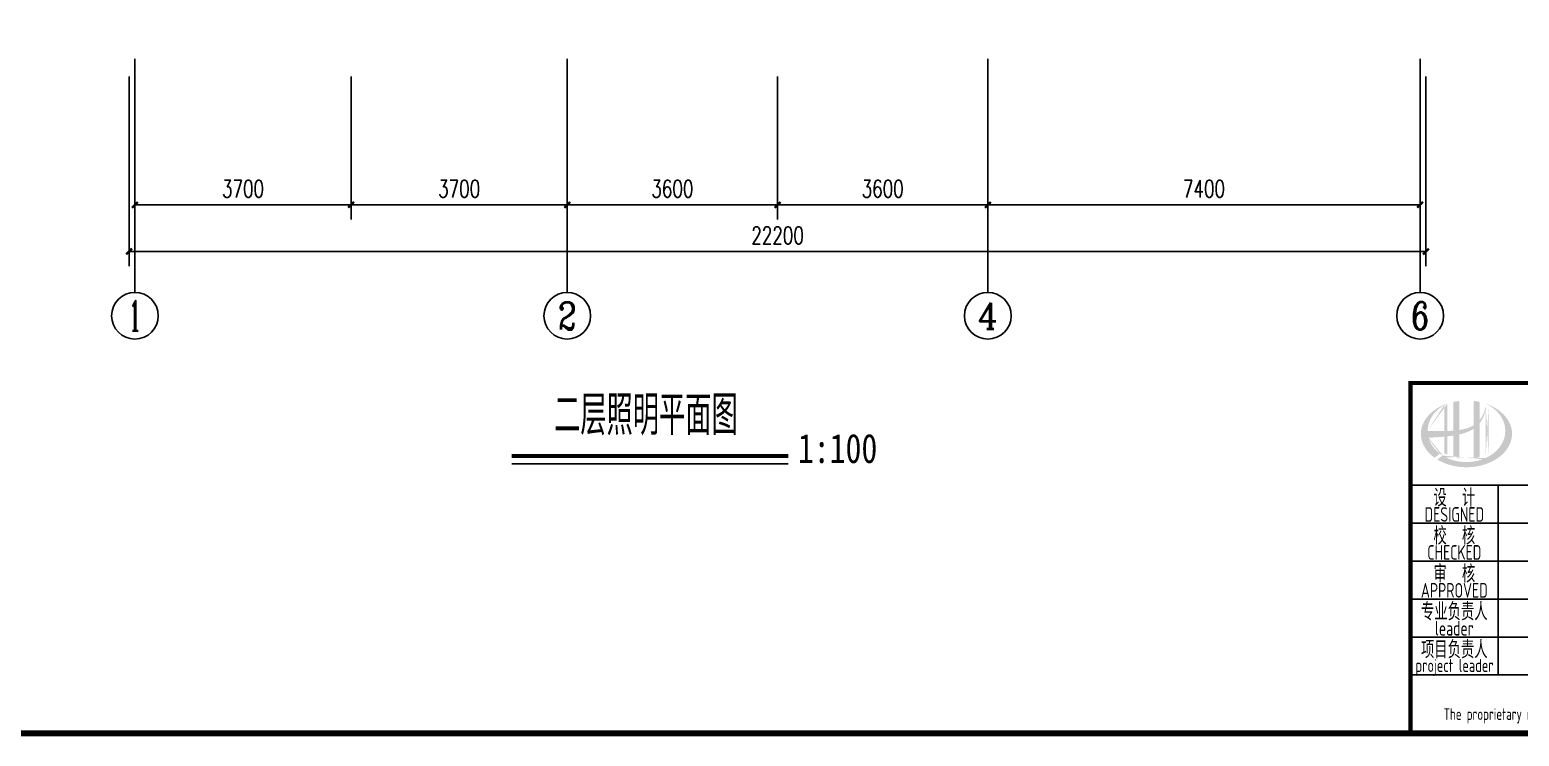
# Model space of a CAD drawing. Extents: x 6250600 to 6678662, y -692028 to -290561.
# Drawn here: x 6277712 to 6303208, y -465433 to -453329 of the extents above; entities that cross this region are included whole.
import ezdxf
from ezdxf.enums import TextEntityAlignment as Align

# ---------------------------------------------------------------- set-up
doc = ezdxf.new("R2010")
doc.units = 0
doc.header["$LTSCALE"] = 1000
doc.header["$MEASUREMENT"] = 0
doc.layers.get('0').update_dxf_attribs({"linetype": 'CONTINUOUS'})
doc.layers.get('Defpoints').update_dxf_attribs({"linetype": 'CONTINUOUS'})
for name, color, linetype in [('AXIS_TEXT', 7, 'CONTINUOUS'), ('PUB_TITLE', 4, 'CONTINUOUS'), ('图名', 15, 'CONTINUOUS'), ('建筑底图', 251, 'CONTINUOUS')]:
    doc.layers.add(name, color=color, linetype=linetype)
doc.styles.add('_TCH_AXIS', font='COMPLEX', dxfattribs={"bigfont": 'GBCBIG'})
doc.styles.add('_TCH_DIM_T3', font='SIMPLEX', dxfattribs={"width": 0.705882, "bigfont": 'GBCBIG'})
doc.styles.add('AHD', font='sceie.shx', dxfattribs={"width": 0.7, "bigfont": 'sceic.shx'})
doc.styles.add('COMPLEX', font='COMPLEX')
doc.styles.add('sceie', font='sceie.shx', dxfattribs={"width": 0.7, "bigfont": 'sceic.shx'})
doc.styles.add('宋体', font='', dxfattribs={"width": 0.7})
doc.styles.get('宋体').set_extended_font_data('SimSun')
doc.dimstyles.new('_TCH_ARCH&&100', dxfattribs={"dimtxt": 297.5, "dimasz": 100, "dimexe": 250, "dimexo": 300, "dimgap": 126.25, "dimtad": 1, "dimdec": 0, "dimzin": 0, "dimdsep": 46, "dimtxsty": '_TCH_DIM_T3', "dimblk": 'ARCHTICK', "dimcen": 0.09, "dimclrt": 7, "dimazin": 2, "dimtfac": 1, "dimtdec": 0, "dimtix": 1, "dimtmove": 2, "dimatfit": 3, "dimfxl": 0, "dimtolj": 1, "dimtzin": 0, "dimarcsym": 0})

# ---------------------------------------------------------------- blocks, each defined once
blk = doc.blocks.new('_AXISO')
blk.add_circle((0, 0), 0.5)
at = {"layer": 'AXIS_TEXT', "style": 'COMPLEX', "width": 1.041667}
blk.add_attdef('A', text='', height=0.56, dxfattribs=at).set_placement((-0.25, -0.28), (0.25, -0.28), align=Align.FIT)
blk = doc.blocks.new('_ArchTick')
at = {"color": 0, "linetype": 'ByBlock', "const_width": 0.4}
blk.add_lwpolyline([(-0.5, -0.5), (0.5, 0.5)], dxfattribs=at)
blk = doc.blocks.new('*D131')
at = {"layer": 'Defpoints', "color": 0, "transparency": 16777216}
for p in [(6279412, -453828), (6301612, -453828), (6301612, -457128)]:
    blk.add_point(p, dxfattribs=at)
at = {"layer": '建筑底图', "color": 0, "lineweight": -2, "transparency": 16777216}
for p, q in [((6279412, -454128), (6279412, -457378)), ((6301612, -454128), (6301612, -457378)), ((6279412, -457128), (6301612, -457128))]:
    blk.add_line(p, q, dxfattribs=at)
at = {"layer": '建筑底图', "color": 0, "lineweight": -2, "transparency": 16777216, "xscale": 100, "yscale": 100, "zscale": 100, "rotation": 180}
blk.add_blockref('_ArchTick', (6279412, -457128), dxfattribs=at)
at = {"layer": '建筑底图', "color": 0, "lineweight": -2, "transparency": 16777216, "xscale": 100, "yscale": 100, "zscale": 100}
blk.add_blockref('_ArchTick', (6301612, -457128), dxfattribs=at)
at = {"layer": '建筑底图', "color": 7, "transparency": 16777216, "insert": (6290512, -456853), "char_height": 297.5, "attachment_point": 5, "style": '_TCH_DIM_T3'}
blk.add_mtext('\\A1;22200', dxfattribs=at)
blk = doc.blocks.new('*D132')
at = {"layer": 'Defpoints', "color": 0, "transparency": 16777216}
for p in [(6279512, -453828), (6283212, -453828), (6283212, -456328)]:
    blk.add_point(p, dxfattribs=at)
at = {"layer": '建筑底图', "color": 0, "lineweight": -2, "transparency": 16777216}
for p, q in [((6279512, -454128), (6279512, -456578)), ((6283212, -454128), (6283212, -456578)), ((6279512, -456328), (6283212, -456328))]:
    blk.add_line(p, q, dxfattribs=at)
at = {"layer": '建筑底图', "color": 0, "lineweight": -2, "transparency": 16777216, "xscale": 100, "yscale": 100, "zscale": 100, "rotation": 180}
blk.add_blockref('_ArchTick', (6279512, -456328), dxfattribs=at)
at = {"layer": '建筑底图', "color": 0, "lineweight": -2, "transparency": 16777216, "xscale": 100, "yscale": 100, "zscale": 100}
blk.add_blockref('_ArchTick', (6283212, -456328), dxfattribs=at)
at = {"layer": '建筑底图', "color": 7, "transparency": 16777216, "insert": (6281362, -456053), "char_height": 297.5, "attachment_point": 5, "style": '_TCH_DIM_T3'}
blk.add_mtext('\\A1;3700', dxfattribs=at)
blk = doc.blocks.new('*D133')
at = {"layer": 'Defpoints', "color": 0, "transparency": 16777216}
for p in [(6283212, -453828), (6286912, -453828), (6286912, -456328)]:
    blk.add_point(p, dxfattribs=at)
at = {"layer": '建筑底图', "color": 0, "lineweight": -2, "transparency": 16777216}
for p, q in [((6283212, -454128), (6283212, -456578)), ((6286912, -454128), (6286912, -456578)), ((6283212, -456328), (6286912, -456328))]:
    blk.add_line(p, q, dxfattribs=at)
at = {"layer": '建筑底图', "color": 0, "lineweight": -2, "transparency": 16777216, "xscale": 100, "yscale": 100, "zscale": 100, "rotation": 180}
blk.add_blockref('_ArchTick', (6283212, -456328), dxfattribs=at)
at = {"layer": '建筑底图', "color": 0, "lineweight": -2, "transparency": 16777216, "xscale": 100, "yscale": 100, "zscale": 100}
blk.add_blockref('_ArchTick', (6286912, -456328), dxfattribs=at)
at = {"layer": '建筑底图', "color": 7, "transparency": 16777216, "insert": (6285062, -456053), "char_height": 297.5, "attachment_point": 5, "style": '_TCH_DIM_T3'}
blk.add_mtext('\\A1;3700', dxfattribs=at)
blk = doc.blocks.new('*D134')
at = {"layer": 'Defpoints', "color": 0, "transparency": 16777216}
for p in [(6286912, -453828), (6290512, -453828), (6290512, -456328)]:
    blk.add_point(p, dxfattribs=at)
at = {"layer": '建筑底图', "color": 0, "lineweight": -2, "transparency": 16777216}
for p, q in [((6286912, -454128), (6286912, -456578)), ((6290512, -454128), (6290512, -456578)), ((6286912, -456328), (6290512, -456328))]:
    blk.add_line(p, q, dxfattribs=at)
at = {"layer": '建筑底图', "color": 0, "lineweight": -2, "transparency": 16777216, "xscale": 100, "yscale": 100, "zscale": 100, "rotation": 180}
blk.add_blockref('_ArchTick', (6286912, -456328), dxfattribs=at)
at = {"layer": '建筑底图', "color": 0, "lineweight": -2, "transparency": 16777216, "xscale": 100, "yscale": 100, "zscale": 100}
blk.add_blockref('_ArchTick', (6290512, -456328), dxfattribs=at)
at = {"layer": '建筑底图', "color": 7, "transparency": 16777216, "insert": (6288712, -456053), "char_height": 297.5, "attachment_point": 5, "style": '_TCH_DIM_T3'}
blk.add_mtext('\\A1;3600', dxfattribs=at)
blk = doc.blocks.new('*D135')
at = {"layer": 'Defpoints', "color": 0, "transparency": 16777216}
for p in [(6290512, -453828), (6294112, -453828), (6294112, -456328)]:
    blk.add_point(p, dxfattribs=at)
at = {"layer": '建筑底图', "color": 0, "lineweight": -2, "transparency": 16777216}
for p, q in [((6290512, -454128), (6290512, -456578)), ((6294112, -454128), (6294112, -456578)), ((6290512, -456328), (6294112, -456328))]:
    blk.add_line(p, q, dxfattribs=at)
at = {"layer": '建筑底图', "color": 0, "lineweight": -2, "transparency": 16777216, "xscale": 100, "yscale": 100, "zscale": 100, "rotation": 180}
blk.add_blockref('_ArchTick', (6290512, -456328), dxfattribs=at)
at = {"layer": '建筑底图', "color": 0, "lineweight": -2, "transparency": 16777216, "xscale": 100, "yscale": 100, "zscale": 100}
blk.add_blockref('_ArchTick', (6294112, -456328), dxfattribs=at)
at = {"layer": '建筑底图', "color": 7, "transparency": 16777216, "insert": (6292312, -456053), "char_height": 297.5, "attachment_point": 5, "style": '_TCH_DIM_T3'}
blk.add_mtext('\\A1;3600', dxfattribs=at)
blk = doc.blocks.new('*D136')
at = {"layer": 'Defpoints', "color": 0, "transparency": 16777216}
for p in [(6294112, -453828), (6301512, -453828), (6301512, -456328)]:
    blk.add_point(p, dxfattribs=at)
at = {"layer": '建筑底图', "color": 0, "lineweight": -2, "transparency": 16777216}
for p, q in [((6294112, -454128), (6294112, -456578)), ((6301512, -454128), (6301512, -456578)), ((6294112, -456328), (6301512, -456328))]:
    blk.add_line(p, q, dxfattribs=at)
at = {"layer": '建筑底图', "color": 0, "lineweight": -2, "transparency": 16777216, "xscale": 100, "yscale": 100, "zscale": 100, "rotation": 180}
blk.add_blockref('_ArchTick', (6294112, -456328), dxfattribs=at)
at = {"layer": '建筑底图', "color": 0, "lineweight": -2, "transparency": 16777216, "xscale": 100, "yscale": 100, "zscale": 100}
blk.add_blockref('_ArchTick', (6301512, -456328), dxfattribs=at)
at = {"layer": '建筑底图', "color": 7, "transparency": 16777216, "insert": (6297812, -456053), "char_height": 297.5, "attachment_point": 5, "style": '_TCH_DIM_T3'}
blk.add_mtext('\\A1;7400', dxfattribs=at)

msp = doc.modelspace()

# ---------------------------------------------------------------- hatches: boundary and pattern name
h = msp.add_hatch(color=256)
edge = h.paths.add_edge_path()
edge.add_spline(control_points=[(6302183.4, -460261), (6302189.5, -460259.6), (6302195.6, -460258.2), (6302244.7, -460246.3), (6302287.3, -460233.3), (6302362.2, -460202.2), (6302395.2, -460185.3), (6302426, -460164.7)], knot_values=[61.629012, 61.629012, 61.629012, 61.629012, 63.3304306, 63.3304306, 75.3536336, 75.3536336, 85.3986489, 85.3986489, 85.3986489, 85.3986489], degree=3, periodic=0)
edge.add_line((6302426, -460164.7), (6302426, -460674.9))
edge.add_spline(control_points=[(6302426, -460674.9), (6302443.2, -460672.1), (6302460.2, -460668.8), (6302495, -460660.7), (6302512.7, -460655.9), (6302530, -460650.5)], knot_values=[4.9084564, 4.9084564, 4.9084564, 4.9084564, 4.9928212, 4.9928212, 5.0830337, 5.0830337, 5.0830337, 5.0830337], degree=3, periodic=0)
edge.add_line((6302530, -460650.5), (6302530, -460069))
edge.add_spline(control_points=[(6302530, -460069), (6302538.7, -460058.1), (6302546.9, -460046.7), (6302573, -460007.1), (6302588.6, -459977.1), (6302617.9, -459904.3), (6302629.1, -459860.6), (6302633.8, -459815.2), (6302633.9, -459814), (6302634, -459812.7)], knot_values=[97.9917441, 97.9917441, 97.9917441, 97.9917441, 101.6421898, 101.6421898, 110.3379755, 110.3379755, 121.9343221, 121.9343221, 122.2706915, 122.2706915, 122.2706915, 122.2706915], degree=3, periodic=0)
edge.add_line((6302634, -459812.7), (6302634, -459742.3))
edge.add_spline(control_points=[(6302634, -459742.3), (6302634, -459749.9), (6302633.6, -459757.6), (6302633, -459765.3)], knot_values=[126.194075, 126.194075, 126.194075, 126.194075, 128.3967624, 128.3967624, 128.3967624, 128.3967624], degree=3, periodic=0)
edge.add_spline(control_points=[(6302633, -459765.3), (6302632.6, -459771.5), (6302631.9, -459777.7), (6302631.2, -459783.9)], knot_values=[124.4170495, 124.4170495, 124.4170495, 124.4170495, 126.194075, 126.194075, 126.194075, 126.194075], degree=3, periodic=0)
edge.add_spline(control_points=[(6302631.2, -459783.9), (6302630, -459793), (6302628.6, -459802.1), (6302626.8, -459811.2)], knot_values=[121.8052898, 121.8052898, 121.8052898, 121.8052898, 124.4170495, 124.4170495, 124.4170495, 124.4170495], degree=3, periodic=0)
edge.add_spline(control_points=[(6302626.8, -459811.2), (6302624.4, -459823.4), (6302621.4, -459835.5), (6302618, -459847.5)], knot_values=[118.3157402, 118.3157402, 118.3157402, 118.3157402, 121.8052898, 121.8052898, 121.8052898, 121.8052898], degree=3, periodic=0)
edge.add_spline(control_points=[(6302618, -459847.5), (6302614.5, -459859.7), (6302610.4, -459871.7), (6302605.9, -459883.5)], knot_values=[114.7959879, 114.7959879, 114.7959879, 114.7959879, 118.3157402, 118.3157402, 118.3157402, 118.3157402], degree=3, periodic=0)
edge.add_spline(control_points=[(6302605.9, -459883.5), (6302601.4, -459895.2), (6302596.4, -459906.8), (6302591, -459918.1)], knot_values=[111.3296409, 111.3296409, 111.3296409, 111.3296409, 114.7959879, 114.7959879, 114.7959879, 114.7959879], degree=3, periodic=0)
edge.add_spline(control_points=[(6302591, -459918.1), (6302585.4, -459929.7), (6302579.4, -459941), (6302573, -459952.1)], knot_values=[107.7952896, 107.7952896, 107.7952896, 107.7952896, 111.3296409, 111.3296409, 111.3296409, 111.3296409], degree=3, periodic=0)
edge.add_spline(control_points=[(6302573, -459952.1), (6302566.7, -459962.9), (6302559.9, -459973.5), (6302552.8, -459983.7)], knot_values=[104.3435789, 104.3435789, 104.3435789, 104.3435789, 107.7952896, 107.7952896, 107.7952896, 107.7952896], degree=3, periodic=0)
edge.add_spline(control_points=[(6302552.8, -459983.7), (6302545.6, -459994.1), (6302538, -460004.2), (6302530, -460013.9)], knot_values=[100.8506997, 100.8506997, 100.8506997, 100.8506997, 104.3435789, 104.3435789, 104.3435789, 104.3435789], degree=3, periodic=0)
edge.add_line((6302530, -460013.9), (6302530, -459704.6))
edge.add_spline(control_points=[(6302530, -459704.6), (6302496, -459697), (6302461.2, -459691.1), (6302426, -459687.1)], knot_values=[4.4239994, 4.4239994, 4.4239994, 4.4239994, 4.5587406, 4.5587406, 4.5587406, 4.5587406], degree=3, periodic=0)
edge.add_line((6302426, -459687.1), (6302426, -460105.2))
edge.add_spline(control_points=[(6302426, -460105.2), (6302354.1, -460149.7), (6302269.9, -460173), (6302183.4, -460186)], knot_values=[63.2462151, 63.2462151, 63.2462151, 63.2462151, 87.6891235, 87.6891235, 87.6891235, 87.6891235], degree=3, periodic=0)
edge.add_line((6302183.4, -460186), (6302183.4, -459687.1))
edge.add_spline(control_points=[(6302183.4, -459687.1), (6302148.2, -459691.1), (6302113.4, -459697), (6302079.4, -459704.6)], knot_values=[4.8660382, 4.8660382, 4.8660382, 4.8660382, 5.0007773, 5.0007773, 5.0007773, 5.0007773], degree=3, periodic=0)
edge.add_line((6302079.4, -459704.6), (6302079.4, -460197.4))
edge.add_spline(control_points=[(6302079.4, -460197.4), (6302077.7, -460197.5), (6302042.8, -460200.2), (6302008.1, -460201.9), (6301975.4, -460203)], knot_values=[43.6573559, 43.6573559, 43.6573559, 43.6573559, 44.1342527, 53.4970917, 53.4970917, 53.4970917, 53.4970917], degree=3, periodic=0)
edge.add_line((6301975.4, -460203), (6301975.4, -459733.8))
edge.add_spline(control_points=[(6301975.4, -459733.8), (6301958.3, -459739.7), (6301941.6, -459746), (6301925.2, -459752.7)], knot_values=[5.1415698, 5.1415698, 5.1415698, 5.1415698, 5.2129208, 5.2129208, 5.2129208, 5.2129208], degree=3, periodic=0)
edge.add_spline(control_points=[(6301925.2, -459752.7), (6301918.3, -459755.5), (6301911.4, -459758.5), (6301879.2, -459772.6), (6301854.7, -459784.9), (6301831.2, -459798.1)], knot_values=[5.2129208, 5.2129208, 5.2129208, 5.2129208, 5.2429596, 5.2429596, 5.3556227, 5.3556227, 5.3556227, 5.3556227], degree=3, periodic=0)
edge.add_spline(control_points=[(6301831.2, -459798.1), (6301816.3, -459806.4), (6301801.8, -459815.2), (6301787.9, -459824.3)], knot_values=[5.3556227, 5.3556227, 5.3556227, 5.3556227, 5.4269737, 5.4269737, 5.4269737, 5.4269737], degree=3, periodic=0)
edge.add_spline(control_points=[(6301787.9, -459824.3), (6301780.4, -459829.1), (6301773.2, -459834), (6301759.7, -459843.5), (6301753.4, -459848), (6301747.3, -459852.6)], knot_values=[5.4269737, 5.4269737, 5.4269737, 5.4269737, 5.4647645, 5.4647645, 5.4983247, 5.4983247, 5.4983247, 5.4983247], degree=3, periodic=0)
edge.add_spline(control_points=[(6301747.3, -459852.6), (6301721.2, -459872.2), (6301697.2, -459893.1), (6301675.3, -459915)], knot_values=[5.4983247, 5.4983247, 5.4983247, 5.4983247, 5.6410266, 5.6410266, 5.6410266, 5.6410266], degree=3, periodic=0)
edge.add_spline(control_points=[(6301675.3, -459915), (6301668.3, -459922), (6301661.5, -459929.2), (6301641.1, -459951.7), (6301628.2, -459967.6), (6301616.4, -459983.8)], knot_values=[5.6410266, 5.6410266, 5.6410266, 5.6410266, 5.6865694, 5.6865694, 5.7837285, 5.7837285, 5.7837285, 5.7837285], degree=3, periodic=0)
edge.add_spline(control_points=[(6301616.4, -459983.8), (6301601.3, -460004.6), (6301588, -460025.9), (6301574.9, -460050.9), (6301573.2, -460054.1), (6301571.7, -460057.3)], knot_values=[5.7837285, 5.7837285, 5.7837285, 5.7837285, 5.9083744, 5.9083744, 5.9264305, 5.9264305, 5.9264305, 5.9264305], degree=3, periodic=0)
edge.add_spline(control_points=[(6301571.7, -460057.3), (6301559.2, -460082.4), (6301549.2, -460108), (6301541.6, -460134)], knot_values=[5.9264305, 5.9264305, 5.9264305, 5.9264305, 6.0691324, 6.0691324, 6.0691324, 6.0691324], degree=3, periodic=0)
edge.add_spline(control_points=[(6301541.6, -460134), (6301538.4, -460145.1), (6301535.7, -460156.2), (6301530.3, -460182.4), (6301528, -460197.4), (6301526.6, -460212.5)], knot_values=[6.0691324, 6.0691324, 6.0691324, 6.0691324, 6.1301793, 6.1301793, 6.2118343, 6.2118343, 6.2118343, 6.2118343], degree=3, periodic=0)
edge.add_spline(control_points=[(6301526.6, -460212.5), (6301525.3, -460225.7), (6301524.7, -460238.9), (6301524.7, -460252.1)], knot_values=[6.2118343, 6.2118343, 6.2118343, 6.2118343, 6.2831853, 6.2831853, 6.2831853, 6.2831853], degree=3, periodic=0)
edge.add_spline(control_points=[(6301524.7, -460252.1), (6301524.7, -460261.4), (6301525, -460270.7), (6301525.7, -460280)], knot_values=[6.2831853, 6.2831853, 6.2831853, 6.2831853, 6.3336547, 6.3336547, 6.3336547, 6.3336547], degree=3, periodic=0)
edge.add_spline(control_points=[(6301525.7, -460280), (6301526.9, -460298.7), (6301529.4, -460317.3), (6301533.2, -460335.8)], knot_values=[6.3336547, 6.3336547, 6.3336547, 6.3336547, 6.4345936, 6.4345936, 6.4345936, 6.4345936], degree=3, periodic=0)
edge.add_spline(control_points=[(6301533.2, -460335.8), (6301533.4, -460337), (6301533.7, -460338.3), (6301537.6, -460356.7), (6301542.4, -460373.9), (6301548.2, -460390.9)], knot_values=[6.4345936, 6.4345936, 6.4345936, 6.4345936, 6.4412784, 6.4412784, 6.5355325, 6.5355325, 6.5355325, 6.5355325], degree=3, periodic=0)
edge.add_spline(control_points=[(6301548.2, -460390.9), (6301554.5, -460409.2), (6301562, -460427.2), (6301570.8, -460445)], knot_values=[6.5355325, 6.5355325, 6.5355325, 6.5355325, 6.6364714, 6.6364714, 6.6364714, 6.6364714], degree=3, periodic=0)
edge.add_spline(control_points=[(6301570.8, -460445), (6301573, -460449.5), (6301575.2, -460453.9), (6301584.6, -460471.6), (6301592.3, -460484.6), (6301600.7, -460497.5)], knot_values=[6.6364714, 6.6364714, 6.6364714, 6.6364714, 6.6618943, 6.6618943, 6.7374102, 6.7374102, 6.7374102, 6.7374102], degree=3, periodic=0)
edge.add_spline(control_points=[(6301600.7, -460497.5), (6301611.8, -460514.6), (6301624.2, -460531.4), (6301637.7, -460547.8)], knot_values=[6.7374102, 6.7374102, 6.7374102, 6.7374102, 6.8383491, 6.8383491, 6.8383491, 6.8383491], degree=3, periodic=0)
edge.add_spline(control_points=[(6301637.7, -460547.8), (6301643.7, -460555), (6301649.8, -460562), (6301664.3, -460578), (6301672.9, -460586.8), (6301681.7, -460595.5)], knot_values=[6.8383491, 6.8383491, 6.8383491, 6.8383491, 6.8825101, 6.8825101, 6.939288, 6.939288, 6.939288, 6.939288], degree=3, periodic=0)
edge.add_spline(control_points=[(6301681.7, -460595.5), (6301697.5, -460610.8), (6301714.4, -460625.7), (6301732.3, -460639.9)], knot_values=[6.939288, 6.939288, 6.939288, 6.939288, 7.0402268, 7.0402268, 7.0402268, 7.0402268], degree=3, periodic=0)
edge.add_spline(control_points=[(6301732.3, -460639.9), (6301741.2, -460647), (6301750.4, -460653.9), (6301759.9, -460660.7)], knot_values=[7.0402268, 7.0402268, 7.0402268, 7.0402268, 7.0906963, 7.0906963, 7.0906963, 7.0906963], degree=3, periodic=0)
edge.add_line((6301759.9, -460660.7), (6301851, -460592.3))
edge.add_ellipse((6302304.7, -460200.1), major_axis=(665, 0), ratio=0.8066765, start_angle=192.81901, end_angle=226.98533, ccw=False)
edge.add_spline(control_points=[(6301656.2, -460319.1), (6301680.3, -460317.6), (6301704.4, -460316.1), (6301793, -460310.6), (6301857.9, -460306.3), (6301923.4, -460300)], knot_values=[11.3982633, 11.3982633, 11.3982633, 11.3982633, 18.4072897, 18.4072897, 37.1809397, 37.1809397, 37.1809397, 37.1809397], degree=3, periodic=0)
edge.add_line((6301923.4, -460300), (6301923.4, -460579))
edge.add_spline(control_points=[(6301923.4, -460579), (6301926.9, -460581.3), (6301930.5, -460583.5), (6301947.5, -460593.7), (6301961.2, -460601.3), (6301975.4, -460608.4)], knot_values=[4.0499446, 4.0499446, 4.0499446, 4.0499446, 4.0720206, 4.0720206, 4.153257, 4.153257, 4.153257, 4.153257], degree=3, periodic=0)
edge.add_line((6301975.4, -460608.4), (6301975.4, -460294.5))
edge.add_spline(control_points=[(6301975.4, -460294.5), (6302007.6, -460290.9), (6302039.9, -460286.6), (6302074.8, -460281.2), (6302077.1, -460280.9), (6302079.4, -460280.5)], knot_values=[42.1350086, 42.1350086, 42.1350086, 42.1350086, 51.3072277, 51.3072277, 51.9485742, 51.9485742, 51.9485742, 51.9485742], degree=3, periodic=0)
edge.add_line((6302079.4, -460280.5), (6302079.4, -460650.5))
edge.add_spline(control_points=[(6302079.4, -460650.5), (6302113, -460661), (6302147.9, -460669.2), (6302183.4, -460674.9)], knot_values=[4.3417397, 4.3417397, 4.3417397, 4.3417397, 4.5163155, 4.5163155, 4.5163155, 4.5163155], degree=3, periodic=0)
edge.add_line((6302183.4, -460674.9), (6302183.4, -460261))
edge = h.paths.add_edge_path(flags=16)
edge.add_ellipse((6302304.7, -460200.1), major_axis=(665, 0), ratio=0.8066765, start_angle=124.98746, end_angle=179.99898, ccw=False)
edge.add_line((6301923.4, -459760.5), (6301923.4, -460204.1))
edge.add_spline(control_points=[(6301923.4, -460204.1), (6301828, -460205.5), (6301734.1, -460202.4), (6301639.7, -460200)], knot_values=[11.2737302, 11.2737302, 11.2737302, 11.2737302, 38.6875129, 38.6875129, 38.6875129, 38.6875129], degree=3, periodic=0)
edge = h.paths.add_edge_path()
edge.add_spline(control_points=[(6301805.9, -460691.2), (6301836.9, -460710.2), (6301870.1, -460727.5), (6301954.7, -460764.7), (6302008, -460782.5), (6302118.7, -460809.1), (6302176.2, -460817.8), (6302292.3, -460825.6), (6302351, -460824.6), (6302466.5, -460813.2), (6302523.4, -460802.6), (6302632.4, -460772.6), (6302684.6, -460753.1), (6302781.5, -460706.2), (6302826.2, -460678.8), (6302906.2, -460617.9), (6302941.4, -460584.3), (6303000.7, -460512.8), (6303024.8, -460475), (6303061.2, -460396.8), (6303073.5, -460356.6), (6303086.1, -460275.4), (6303086.3, -460234.4), (6303074.9, -460153), (6303063.1, -460112.5), (6303027.5, -460033.7), (6303003.7, -459995.5), (6302944.8, -459923.3), (6302909.8, -459889.4), (6302830, -459827.7), (6302785.2, -459800), (6302704.1, -459760.3), (6302669.7, -459746.1), (6302634, -459733.8)], knot_values=[0.8864206, 0.8864206, 0.8864206, 0.8864206, 1.0405566, 1.0405566, 1.2611724, 1.2611724, 1.4817883, 1.4817883, 1.7024042, 1.7024042, 1.9230201, 1.9230201, 2.1436359, 2.1436359, 2.3642518, 2.3642518, 2.5848677, 2.5848677, 2.8054836, 2.8054836, 3.0260994, 3.0260994, 3.2467153, 3.2467153, 3.4685202, 3.4685202, 3.6903251, 3.6903251, 3.9121301, 3.9121301, 4.133935, 4.133935, 4.2832086, 4.2832086, 4.2832086, 4.2832086], degree=3, periodic=0)
edge.add_line((6302634, -459733.8), (6302634, -459733.9))
edge.add_spline(control_points=[(6302634, -459734), (6302634.1, -459736.7), (6302634.1, -459739.5), (6302634, -459742.3)], knot_values=[128.3967624, 128.3967624, 128.3967624, 128.3967624, 129.1921934, 129.1921934, 129.1921934, 129.1921934], degree=3, periodic=0)
edge.add_line((6302634, -459742.3), (6302634, -460666.1))
edge.add_ellipse((6302304.7, -460200.1), major_axis=(665, 0), ratio=0.8066765, start_angle=232.10542, end_angle=299.68334, ccw=False)
edge.add_line((6301896.2, -460623.4), (6301805.9, -460691.2))
edge = h.paths.add_edge_path(flags=16)
edge.add_ellipse((6302304.7, -460200.1), major_axis=(665, 0), ratio=0.8066765, start_angle=304.98746, end_angle=415.01211, ccw=False)
edge.add_line((6302686, -460639.6), (6302686, -459760.5))
h = msp.add_hatch(color=256)
edge = h.paths.add_edge_path()
edge.add_spline(control_points=[(6302183.4, -460261), (6302189.5, -460259.6), (6302195.6, -460258.2), (6302244.7, -460246.3), (6302287.3, -460233.3), (6302362.2, -460202.2), (6302395.2, -460185.3), (6302426, -460164.7)], knot_values=[61.629012, 61.629012, 61.629012, 61.629012, 63.3304306, 63.3304306, 75.3536336, 75.3536336, 85.3986489, 85.3986489, 85.3986489, 85.3986489], degree=3, periodic=0)
edge.add_line((6302426, -460164.7), (6302426, -460674.9))
edge.add_spline(control_points=[(6302426, -460674.9), (6302443.2, -460672.1), (6302460.2, -460668.8), (6302495, -460660.7), (6302512.7, -460655.9), (6302530, -460650.5)], knot_values=[4.9084564, 4.9084564, 4.9084564, 4.9084564, 4.9928212, 4.9928212, 5.0830337, 5.0830337, 5.0830337, 5.0830337], degree=3, periodic=0)
edge.add_line((6302530, -460650.5), (6302530, -460069))
edge.add_spline(control_points=[(6302530, -460069), (6302538.7, -460058.1), (6302546.9, -460046.7), (6302573, -460007.1), (6302588.6, -459977.1), (6302617.9, -459904.3), (6302629.1, -459860.6), (6302633.8, -459815.2), (6302633.9, -459814), (6302634, -459812.7)], knot_values=[97.9917441, 97.9917441, 97.9917441, 97.9917441, 101.6421898, 101.6421898, 110.3379755, 110.3379755, 121.9343221, 121.9343221, 122.2706915, 122.2706915, 122.2706915, 122.2706915], degree=3, periodic=0)
edge.add_line((6302634, -459812.7), (6302634, -459742.3))
edge.add_spline(control_points=[(6302634, -459742.3), (6302634, -459749.9), (6302633.6, -459757.6), (6302633, -459765.3)], knot_values=[126.194075, 126.194075, 126.194075, 126.194075, 128.3967624, 128.3967624, 128.3967624, 128.3967624], degree=3, periodic=0)
edge.add_spline(control_points=[(6302633, -459765.3), (6302632.6, -459771.5), (6302631.9, -459777.7), (6302631.2, -459783.9)], knot_values=[124.4170495, 124.4170495, 124.4170495, 124.4170495, 126.194075, 126.194075, 126.194075, 126.194075], degree=3, periodic=0)
edge.add_spline(control_points=[(6302631.2, -459783.9), (6302630, -459793), (6302628.6, -459802.1), (6302626.8, -459811.2)], knot_values=[121.8052898, 121.8052898, 121.8052898, 121.8052898, 124.4170495, 124.4170495, 124.4170495, 124.4170495], degree=3, periodic=0)
edge.add_spline(control_points=[(6302626.8, -459811.2), (6302624.4, -459823.4), (6302621.4, -459835.5), (6302618, -459847.5)], knot_values=[118.3157402, 118.3157402, 118.3157402, 118.3157402, 121.8052898, 121.8052898, 121.8052898, 121.8052898], degree=3, periodic=0)
edge.add_spline(control_points=[(6302618, -459847.5), (6302614.5, -459859.7), (6302610.4, -459871.7), (6302605.9, -459883.5)], knot_values=[114.7959879, 114.7959879, 114.7959879, 114.7959879, 118.3157402, 118.3157402, 118.3157402, 118.3157402], degree=3, periodic=0)
edge.add_spline(control_points=[(6302605.9, -459883.5), (6302601.4, -459895.2), (6302596.4, -459906.8), (6302591, -459918.1)], knot_values=[111.3296409, 111.3296409, 111.3296409, 111.3296409, 114.7959879, 114.7959879, 114.7959879, 114.7959879], degree=3, periodic=0)
edge.add_spline(control_points=[(6302591, -459918.1), (6302585.4, -459929.7), (6302579.4, -459941), (6302573, -459952.1)], knot_values=[107.7952896, 107.7952896, 107.7952896, 107.7952896, 111.3296409, 111.3296409, 111.3296409, 111.3296409], degree=3, periodic=0)
edge.add_spline(control_points=[(6302573, -459952.1), (6302566.7, -459962.9), (6302559.9, -459973.5), (6302552.8, -459983.7)], knot_values=[104.3435789, 104.3435789, 104.3435789, 104.3435789, 107.7952896, 107.7952896, 107.7952896, 107.7952896], degree=3, periodic=0)
edge.add_spline(control_points=[(6302552.8, -459983.7), (6302545.6, -459994.1), (6302538, -460004.2), (6302530, -460013.9)], knot_values=[100.8506997, 100.8506997, 100.8506997, 100.8506997, 104.3435789, 104.3435789, 104.3435789, 104.3435789], degree=3, periodic=0)
edge.add_line((6302530, -460013.9), (6302530, -459704.6))
edge.add_spline(control_points=[(6302530, -459704.6), (6302496, -459697), (6302461.2, -459691.1), (6302426, -459687.1)], knot_values=[4.4239994, 4.4239994, 4.4239994, 4.4239994, 4.5587406, 4.5587406, 4.5587406, 4.5587406], degree=3, periodic=0)
edge.add_line((6302426, -459687.1), (6302426, -460105.2))
edge.add_spline(control_points=[(6302426, -460105.2), (6302354.1, -460149.7), (6302269.9, -460173), (6302183.4, -460186)], knot_values=[63.2462151, 63.2462151, 63.2462151, 63.2462151, 87.6891235, 87.6891235, 87.6891235, 87.6891235], degree=3, periodic=0)
edge.add_line((6302183.4, -460186), (6302183.4, -459687.1))
edge.add_spline(control_points=[(6302183.4, -459687.1), (6302148.2, -459691.1), (6302113.4, -459697), (6302079.4, -459704.6)], knot_values=[4.8660382, 4.8660382, 4.8660382, 4.8660382, 5.0007773, 5.0007773, 5.0007773, 5.0007773], degree=3, periodic=0)
edge.add_line((6302079.4, -459704.6), (6302079.4, -460197.4))
edge.add_spline(control_points=[(6302079.4, -460197.4), (6302077.7, -460197.5), (6302042.8, -460200.2), (6302008.1, -460201.9), (6301975.4, -460203)], knot_values=[43.6573559, 43.6573559, 43.6573559, 43.6573559, 44.1342527, 53.4970917, 53.4970917, 53.4970917, 53.4970917], degree=3, periodic=0)
edge.add_line((6301975.4, -460203), (6301975.4, -459733.8))
edge.add_spline(control_points=[(6301975.4, -459733.8), (6301958.3, -459739.7), (6301941.6, -459746), (6301925.2, -459752.7)], knot_values=[5.1415698, 5.1415698, 5.1415698, 5.1415698, 5.2129208, 5.2129208, 5.2129208, 5.2129208], degree=3, periodic=0)
edge.add_spline(control_points=[(6301925.2, -459752.7), (6301918.3, -459755.5), (6301911.4, -459758.5), (6301879.2, -459772.6), (6301854.7, -459784.9), (6301831.2, -459798.1)], knot_values=[5.2129208, 5.2129208, 5.2129208, 5.2129208, 5.2429596, 5.2429596, 5.3556227, 5.3556227, 5.3556227, 5.3556227], degree=3, periodic=0)
edge.add_spline(control_points=[(6301831.2, -459798.1), (6301816.3, -459806.4), (6301801.8, -459815.2), (6301787.9, -459824.3)], knot_values=[5.3556227, 5.3556227, 5.3556227, 5.3556227, 5.4269737, 5.4269737, 5.4269737, 5.4269737], degree=3, periodic=0)
edge.add_spline(control_points=[(6301787.9, -459824.3), (6301780.4, -459829.1), (6301773.2, -459834), (6301759.7, -459843.5), (6301753.4, -459848), (6301747.3, -459852.6)], knot_values=[5.4269737, 5.4269737, 5.4269737, 5.4269737, 5.4647645, 5.4647645, 5.4983247, 5.4983247, 5.4983247, 5.4983247], degree=3, periodic=0)
edge.add_spline(control_points=[(6301747.3, -459852.6), (6301721.2, -459872.2), (6301697.2, -459893.1), (6301675.3, -459915)], knot_values=[5.4983247, 5.4983247, 5.4983247, 5.4983247, 5.6410266, 5.6410266, 5.6410266, 5.6410266], degree=3, periodic=0)
edge.add_spline(control_points=[(6301675.3, -459915), (6301668.3, -459922), (6301661.5, -459929.2), (6301641.1, -459951.7), (6301628.2, -459967.6), (6301616.4, -459983.8)], knot_values=[5.6410266, 5.6410266, 5.6410266, 5.6410266, 5.6865694, 5.6865694, 5.7837285, 5.7837285, 5.7837285, 5.7837285], degree=3, periodic=0)
edge.add_spline(control_points=[(6301616.4, -459983.8), (6301601.3, -460004.6), (6301588, -460025.9), (6301574.9, -460050.9), (6301573.2, -460054.1), (6301571.7, -460057.3)], knot_values=[5.7837285, 5.7837285, 5.7837285, 5.7837285, 5.9083744, 5.9083744, 5.9264305, 5.9264305, 5.9264305, 5.9264305], degree=3, periodic=0)
edge.add_spline(control_points=[(6301571.7, -460057.3), (6301559.2, -460082.4), (6301549.2, -460108), (6301541.6, -460134)], knot_values=[5.9264305, 5.9264305, 5.9264305, 5.9264305, 6.0691324, 6.0691324, 6.0691324, 6.0691324], degree=3, periodic=0)
edge.add_spline(control_points=[(6301541.6, -460134), (6301538.4, -460145.1), (6301535.7, -460156.2), (6301530.3, -460182.4), (6301528, -460197.4), (6301526.6, -460212.5)], knot_values=[6.0691324, 6.0691324, 6.0691324, 6.0691324, 6.1301793, 6.1301793, 6.2118343, 6.2118343, 6.2118343, 6.2118343], degree=3, periodic=0)
edge.add_spline(control_points=[(6301526.6, -460212.5), (6301525.3, -460225.7), (6301524.7, -460238.9), (6301524.7, -460252.1)], knot_values=[6.2118343, 6.2118343, 6.2118343, 6.2118343, 6.2831853, 6.2831853, 6.2831853, 6.2831853], degree=3, periodic=0)
edge.add_spline(control_points=[(6301524.7, -460252.1), (6301524.7, -460261.4), (6301525, -460270.7), (6301525.7, -460280)], knot_values=[6.2831853, 6.2831853, 6.2831853, 6.2831853, 6.3336547, 6.3336547, 6.3336547, 6.3336547], degree=3, periodic=0)
edge.add_spline(control_points=[(6301525.7, -460280), (6301526.9, -460298.7), (6301529.4, -460317.3), (6301533.2, -460335.8)], knot_values=[6.3336547, 6.3336547, 6.3336547, 6.3336547, 6.4345936, 6.4345936, 6.4345936, 6.4345936], degree=3, periodic=0)
edge.add_spline(control_points=[(6301533.2, -460335.8), (6301533.4, -460337), (6301533.7, -460338.3), (6301537.6, -460356.7), (6301542.4, -460373.9), (6301548.2, -460390.9)], knot_values=[6.4345936, 6.4345936, 6.4345936, 6.4345936, 6.4412784, 6.4412784, 6.5355325, 6.5355325, 6.5355325, 6.5355325], degree=3, periodic=0)
edge.add_spline(control_points=[(6301548.2, -460390.9), (6301554.5, -460409.2), (6301562, -460427.2), (6301570.8, -460445)], knot_values=[6.5355325, 6.5355325, 6.5355325, 6.5355325, 6.6364714, 6.6364714, 6.6364714, 6.6364714], degree=3, periodic=0)
edge.add_spline(control_points=[(6301570.8, -460445), (6301573, -460449.5), (6301575.2, -460453.9), (6301584.6, -460471.6), (6301592.3, -460484.6), (6301600.7, -460497.5)], knot_values=[6.6364714, 6.6364714, 6.6364714, 6.6364714, 6.6618943, 6.6618943, 6.7374102, 6.7374102, 6.7374102, 6.7374102], degree=3, periodic=0)
edge.add_spline(control_points=[(6301600.7, -460497.5), (6301611.8, -460514.6), (6301624.2, -460531.4), (6301637.7, -460547.8)], knot_values=[6.7374102, 6.7374102, 6.7374102, 6.7374102, 6.8383491, 6.8383491, 6.8383491, 6.8383491], degree=3, periodic=0)
edge.add_spline(control_points=[(6301637.7, -460547.8), (6301643.7, -460555), (6301649.8, -460562), (6301664.3, -460578), (6301672.9, -460586.8), (6301681.7, -460595.5)], knot_values=[6.8383491, 6.8383491, 6.8383491, 6.8383491, 6.8825101, 6.8825101, 6.939288, 6.939288, 6.939288, 6.939288], degree=3, periodic=0)
edge.add_spline(control_points=[(6301681.7, -460595.5), (6301697.5, -460610.8), (6301714.4, -460625.7), (6301732.3, -460639.9)], knot_values=[6.939288, 6.939288, 6.939288, 6.939288, 7.0402268, 7.0402268, 7.0402268, 7.0402268], degree=3, periodic=0)
edge.add_spline(control_points=[(6301732.3, -460639.9), (6301741.2, -460647), (6301750.4, -460653.9), (6301759.9, -460660.7)], knot_values=[7.0402268, 7.0402268, 7.0402268, 7.0402268, 7.0906963, 7.0906963, 7.0906963, 7.0906963], degree=3, periodic=0)
edge.add_line((6301759.9, -460660.7), (6301851, -460592.3))
edge.add_ellipse((6302304.7, -460200.1), major_axis=(665, 0), ratio=0.8066765, start_angle=192.81901, end_angle=226.98533, ccw=False)
edge.add_spline(control_points=[(6301656.2, -460319.1), (6301680.3, -460317.6), (6301704.4, -460316.1), (6301793, -460310.6), (6301857.9, -460306.3), (6301923.4, -460300)], knot_values=[11.3982633, 11.3982633, 11.3982633, 11.3982633, 18.4072897, 18.4072897, 37.1809397, 37.1809397, 37.1809397, 37.1809397], degree=3, periodic=0)
edge.add_line((6301923.4, -460300), (6301923.4, -460579))
edge.add_spline(control_points=[(6301923.4, -460579), (6301926.9, -460581.3), (6301930.5, -460583.5), (6301947.5, -460593.7), (6301961.2, -460601.3), (6301975.4, -460608.4)], knot_values=[4.0499446, 4.0499446, 4.0499446, 4.0499446, 4.0720206, 4.0720206, 4.153257, 4.153257, 4.153257, 4.153257], degree=3, periodic=0)
edge.add_line((6301975.4, -460608.4), (6301975.4, -460294.5))
edge.add_spline(control_points=[(6301975.4, -460294.5), (6302007.6, -460290.9), (6302039.9, -460286.6), (6302074.8, -460281.2), (6302077.1, -460280.9), (6302079.4, -460280.5)], knot_values=[42.1350086, 42.1350086, 42.1350086, 42.1350086, 51.3072277, 51.3072277, 51.9485742, 51.9485742, 51.9485742, 51.9485742], degree=3, periodic=0)
edge.add_line((6302079.4, -460280.5), (6302079.4, -460650.5))
edge.add_spline(control_points=[(6302079.4, -460650.5), (6302113, -460661), (6302147.9, -460669.2), (6302183.4, -460674.9)], knot_values=[4.3417397, 4.3417397, 4.3417397, 4.3417397, 4.5163155, 4.5163155, 4.5163155, 4.5163155], degree=3, periodic=0)
edge.add_line((6302183.4, -460674.9), (6302183.4, -460261))
edge = h.paths.add_edge_path(flags=16)
edge.add_ellipse((6302304.7, -460200.1), major_axis=(665, 0), ratio=0.8066765, start_angle=124.98746, end_angle=179.99898, ccw=False)
edge.add_line((6301923.4, -459760.5), (6301923.4, -460204.1))
edge.add_spline(control_points=[(6301923.4, -460204.1), (6301828, -460205.5), (6301734.1, -460202.4), (6301639.7, -460200)], knot_values=[11.2737302, 11.2737302, 11.2737302, 11.2737302, 38.6875129, 38.6875129, 38.6875129, 38.6875129], degree=3, periodic=0)
edge = h.paths.add_edge_path()
edge.add_spline(control_points=[(6301805.9, -460691.2), (6301836.9, -460710.2), (6301870.1, -460727.5), (6301954.7, -460764.7), (6302008, -460782.5), (6302118.7, -460809.1), (6302176.2, -460817.8), (6302292.3, -460825.6), (6302351, -460824.6), (6302466.5, -460813.2), (6302523.4, -460802.6), (6302632.4, -460772.6), (6302684.6, -460753.1), (6302781.5, -460706.2), (6302826.2, -460678.8), (6302906.2, -460617.9), (6302941.4, -460584.3), (6303000.7, -460512.8), (6303024.8, -460475), (6303061.2, -460396.8), (6303073.5, -460356.6), (6303086.1, -460275.4), (6303086.3, -460234.4), (6303074.9, -460153), (6303063.1, -460112.5), (6303027.5, -460033.7), (6303003.7, -459995.5), (6302944.8, -459923.3), (6302909.8, -459889.4), (6302830, -459827.7), (6302785.2, -459800), (6302704.1, -459760.3), (6302669.7, -459746.1), (6302634, -459733.8)], knot_values=[0.8864206, 0.8864206, 0.8864206, 0.8864206, 1.0405566, 1.0405566, 1.2611724, 1.2611724, 1.4817883, 1.4817883, 1.7024042, 1.7024042, 1.9230201, 1.9230201, 2.1436359, 2.1436359, 2.3642518, 2.3642518, 2.5848677, 2.5848677, 2.8054836, 2.8054836, 3.0260994, 3.0260994, 3.2467153, 3.2467153, 3.4685202, 3.4685202, 3.6903251, 3.6903251, 3.9121301, 3.9121301, 4.133935, 4.133935, 4.2832086, 4.2832086, 4.2832086, 4.2832086], degree=3, periodic=0)
edge.add_line((6302634, -459733.8), (6302634, -459733.9))
edge.add_spline(control_points=[(6302634, -459734), (6302634.1, -459736.7), (6302634.1, -459739.5), (6302634, -459742.3)], knot_values=[128.3967624, 128.3967624, 128.3967624, 128.3967624, 129.1921934, 129.1921934, 129.1921934, 129.1921934], degree=3, periodic=0)
edge.add_line((6302634, -459742.3), (6302634, -460666.1))
edge.add_ellipse((6302304.7, -460200.1), major_axis=(665, 0), ratio=0.8066765, start_angle=232.10542, end_angle=299.68334, ccw=False)
edge.add_line((6301896.2, -460623.4), (6301805.9, -460691.2))
edge = h.paths.add_edge_path(flags=16)
edge.add_ellipse((6302304.7, -460200.1), major_axis=(665, 0), ratio=0.8066765, start_angle=304.98746, end_angle=415.01211, ccw=False)
edge.add_line((6302686, -460639.6), (6302686, -459760.5))

# ---------------------------------------------------------------- linework, layer by layer
for p, q in [((6301346.9, -461132.7), (6319346.9, -461132.7)), ((6302846.9, -464382.7), (6302846.9, -461132.7)), ((6301346.9, -461782.7), (6306846.9, -461782.7)), ((6301346.9, -462432.7), (6306846.9, -462432.7)), ((6301346.9, -463082.7), (6306846.9, -463082.7)), ((6301346.9, -463732.7), (6319346.9, -463732.7)), ((6301346.9, -464382.7), (6319346.9, -464382.7)), ((6301346.9, -465382.7), (6319346.9, -465382.7))]:
    msp.add_line(p, q)
msp.add_lwpolyline([(6319346.9, -459382.7, 70, 70, 0), (6301346.9, -459382.7, 70, 70, 0), (6301346.9, -465382.7, 0, 0, 0)], format="xyseb")
at = {"const_width": 70}
msp.add_lwpolyline([(6301346.9, -459382.7), (6301346.9, -465382.7)], dxfattribs=at)
at = {"layer": 'PUB_TITLE', "color": 4, "const_width": 100}
msp.add_lwpolyline([(6263446.9, -465382.7), (6319346.9, -465382.7), (6319346.9, -425382.7), (6263446.9, -425382.7)], close=True, dxfattribs=at)
at = {"layer": '图名', "color": 3}
msp.add_line((6285963.1, -460764.1), (6290695.8, -460764.1), dxfattribs=at)
at = {"layer": '图名', "color": 3, "const_width": 70}
msp.add_lwpolyline([(6285963.1, -460630.9), (6290695.8, -460630.9)], dxfattribs=at)
at = {"layer": '建筑底图'}
for p, q in [((6279511.8, -453828.5), (6279511.8, -457828.5)), ((6286911.8, -453828.5), (6286911.8, -457828.5)), ((6294111.8, -453828.5), (6294111.8, -457828.5)), ((6301511.8, -453828.5), (6301511.8, -457828.5))]:
    msp.add_line(p, q, dxfattribs=at)

# ---------------------------------------------------------------- block references
ref = msp.add_blockref('_AXISO', (6279511.8, -458228.5), dxfattribs=dict(at, xscale=800, yscale=800, zscale=800))
ref.add_attrib('A', '1', dxfattribs={"layer": 'AXIS_TEXT', "color": 0, "height": 514.7, "style": '_TCH_AXIS'}).set_placement((6279401.5, -458485.8), (6279622.1, -458485.8), align=Align.FIT)
ref = msp.add_blockref('_AXISO', (6286911.8, -458228.5), dxfattribs=dict(at, xscale=800, yscale=800, zscale=800))
ref.add_attrib('A', '2', dxfattribs={"layer": 'AXIS_TEXT', "color": 0, "height": 465.9, "style": '_TCH_AXIS'}).set_placement((6286756.5, -458461.4), (6287067.1, -458461.4), align=Align.FIT)
ref = msp.add_blockref('_AXISO', (6294111.8, -458228.5), dxfattribs=dict(at, xscale=800, yscale=800, zscale=800))
ref.add_attrib('A', '4', dxfattribs={"layer": 'AXIS_TEXT', "color": 0, "height": 445.4, "style": '_TCH_AXIS'}).set_placement((6293942.1, -458451.2), (6294281.5, -458451.2), align=Align.FIT)
ref = msp.add_blockref('_AXISO', (6301511.8, -458228.5), dxfattribs=dict(at, xscale=800, yscale=800, zscale=800))
ref.add_attrib('A', '6', dxfattribs={"layer": 'AXIS_TEXT', "color": 0, "height": 465.9, "style": '_TCH_AXIS'}).set_placement((6301356.5, -458461.4), (6301667.1, -458461.4), align=Align.FIT)

# ---------------------------------------------------------------- texts
at = {"style": 'AHD', "width": 0.8}
for s, height, p in [('设  计', 300, (6302096.9, -461332.7)), ('设  计', 300, (6302096.9, -461332.7)), ('DESIGNED', 250, (6302096.9, -461632.7)), ('DESIGNED', 250, (6302096.9, -461632.7)), ('校  核', 300, (6302096.9, -461982.7)), ('校  核', 300, (6302096.9, -461982.7)), ('CHECKED', 250, (6302096.9, -462282.7)), ('CHECKED', 250, (6302096.9, -462282.7)), ('审  核', 300, (6302096.9, -462632.7)), ('审  核', 300, (6302096.9, -462632.7)), ('APPROVED', 250, (6302096.9, -462932.7)), ('APPROVED', 250, (6302096.9, -462932.7)), ('专业负责人', 300, (6302096.9, -463282.7)), ('leader', 250, (6302096.9, -463582.7)), ('项目负责人', 300, (6302096.9, -463932.7)), ('project leader', 225, (6302100.9, -464252.7)), ('The proprietary right of this document belongs to Anhui Huadong Chemical And Medical Engineering  Co.,Ltd.  and any replication or transfer to the 3rd. side is forbidden without its permission. ', 200, (6310346.9, -465082.7)), ('The proprietary right of this document belongs to Anhui Huadong Chemical And Medical Engineering  Co.,Ltd.  and any replication or transfer to the 3rd. side is forbidden without its permission. ', 200, (6310346.9, -465082.7))]:
    msp.add_text(s, height=height, dxfattribs=at).set_placement(p, align=Align.MIDDLE)
at = {"layer": '图名', "color": 3, "style": '宋体', "width": 0.8}
msp.add_text('1:100', height=500, dxfattribs=at).set_placement((6290859.5, -460751))
at = {"layer": '建筑底图', "color": 0, "style": 'sceie', "width": 0.7}
msp.add_text('二层照明平面图', height=675.18, dxfattribs=at).set_placement((6286686.7, -460270.1))

# ---------------------------------------------------------------- dimensions: what is measured, and where the dimension line sits
at = {"layer": '建筑底图'}
for p1, p2, distance, picture, middle in [((6279411.8, -453828.5), (6301611.8, -453828.5), -3300, '*D131', (6290511.8, -456853.5)), ((6279511.8, -453828.5), (6283211.8, -453828.5), -2500, '*D132', (6281361.8, -456053.5)), ((6283211.8, -453828.5), (6286911.8, -453828.5), -2500, '*D133', (6285061.8, -456053.5)), ((6286911.8, -453828.5), (6290511.8, -453828.5), -2500, '*D134', (6288711.8, -456053.5)), ((6290511.8, -453828.5), (6294111.8, -453828.5), -2500, '*D135', (6292311.8, -456053.5)), ((6294111.8, -453828.5), (6301511.8, -453828.5), -2500, '*D136', (6297811.8, -456053.5))]:
    dim = msp.add_aligned_dim(p1=p1, p2=p2, distance=distance, dimstyle='_TCH_ARCH&&100', dxfattribs=at)
    dim.commit()
    dim.dimension.update_dxf_attribs({"geometry": picture, "text_midpoint": middle})

doc.saveas('drawing.dxf')
